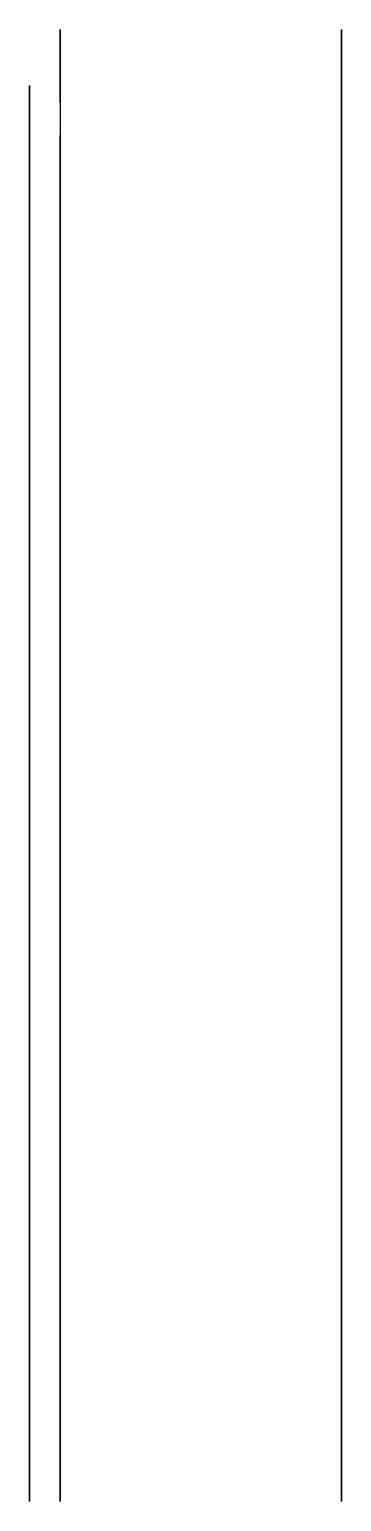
# Model space of a CAD drawing. Header units: centimetres. Extents: x -11.5 to -8.8, y -9 to 3.4.
import ezdxf

# ---------------------------------------------------------------- set-up
doc = ezdxf.new("R2010")
doc.units = ezdxf.units.CM
doc.header["$MEASUREMENT"] = 0
for name, color, linetype in [('Lichtschranke v14_Sketch1', 7, 'Continuous'), ('Lichtschranke v14_Sketch2', 7, 'Continuous'), ('Lichtschranke v14_Sketch3', 7, 'Continuous'), ('Lichtschranke v14_Sketch4', 7, 'Continuous'), ('Lichtschranke v14_Sketch5', 7, 'Continuous')]:
    doc.layers.add(name, color=color, linetype=linetype)

msp = doc.modelspace()

# ---------------------------------------------------------------- linework, layer by layer
at = {"layer": 'Lichtschranke v14_Sketch1'}
for p, q in [((-8.8, 3.449, 0.527), (-8.8, 2.107, 1.869)), ((-8.8, 2.417, -0.504), (-8.8, 3.449, 0.527)), ((-8.8, -0.963, -7.963), (-8.8, 2.417, -7.963)), ((-8.8, 2.417, -7.963), (-8.8, 2.417, -0.504)), ((-8.8, 2.107, 1.869), (-8.8, 1.076, 0.837)), ((-8.8, 1.076, 0.837), (-8.8, -9.043, 0.837)), ((-8.8, -7.643, -0.563), (-8.8, 1.017, -0.563)), ((-8.8, 1.017, -0.563), (-8.8, 1.017, -6.563)), ((-8.8, 1.017, -6.563), (-8.8, -0.963, -6.563)), ((-8.8, -0.963, -6.563), (-8.8, -0.963, -7.963)), ((-8.8, -9.043, -7.963), (-8.8, -5.963, -7.963)), ((-8.8, -5.963, -7.963), (-8.8, -5.963, -6.563)), ((-8.8, -5.963, -6.563), (-8.8, -7.643, -6.563)), ((-8.8, -5.963, -7.963), (-8.8, -6.663, -7.963)), ((-8.8, -5.963, -6.563), (-8.8, -6.663, -6.563)), ((-8.8, -6.663, -7.963), (-8.8, -6.663, -7.663)), ((-8.8, -6.663, -6.563), (-8.8, -6.663, -6.863)), ((-8.8, -7.643, -6.563), (-8.8, -7.643, -0.563)), ((-8.8, -9.043, 0.837), (-8.8, -9.043, -7.963))]:
    msp.add_line(p, q, dxfattribs=at)
at = {"layer": 'Lichtschranke v14_Sketch1', "extrusion": (1, 0, 0)}
for centre in [(2.689, 0.226, -8.8), (2.117, -2.075, -8.8), (2.117, -5.763, -8.8), (1.806, 1.109, -8.8), (1.795, -7.341, -8.8), (1.317, -2.075, -8.8), (1.317, -5.763, -8.8), (-0.263, -7.663, -8.8), (-0.263, -6.863, -8.8), (-0.495, 0.537, -8.8), (-0.495, -0.263, -8.8), (-6.663, -6.863, -8.8), (-6.663, -7.663, -8.8), (-6.843, 0.537, -8.8), (-6.843, -0.263, -8.8), (-7.943, -5.763, -8.8), (-7.943, -1.363, -8.8), (-8.421, -7.341, -8.8), (-8.421, 0.215, -8.8), (-8.743, -1.363, -8.8), (-8.743, -5.763, -8.8)]:
    msp.add_circle(centre, 0.1, dxfattribs=at)
at = {"layer": 'Lichtschranke v14_Sketch1'}
msp.add_point((-8.8, 0), dxfattribs=at)
at = {"layer": 'Lichtschranke v14_Sketch2'}
for p, q in [((-11.19, 2.107, 1.869), (-11.19, 2.53, 1.445)), ((-11.19, 2.53, 1.445), (-11.19, 2.46, 1.375)), ((-11.19, 2.46, 1.375), (-11.19, 2.301, 1.534)), ((-11.19, 2.301, 1.534), (-11.19, 2.124, 1.357)), ((-11.19, 2.124, 1.357), (-11.19, 2.089, 1.392)), ((-11.19, 1.076, 0.837), (-11.19, 2.107, 1.869)), ((-11.19, 2.089, 1.392), (-11.19, 1.948, 1.25)), ((-11.19, 1.665, 0.968), (-11.19, 1.234, 0.537)), ((-11.19, 1.234, 0.537), (-11.19, -0.295, 0.537)), ((-11.19, -9.043, 0.837), (-11.19, 1.076, 0.837)), ((-11.19, -0.695, 0.537), (-11.19, -6.643, 0.537)), ((-11.19, -6.263, -7.463), (-11.19, -5.963, -7.463)), ((-11.19, -5.963, -7.463), (-11.19, -5.963, -7.963)), ((-11.19, -5.963, -7.963), (-11.19, -9.043, -7.963)), ((-11.19, -6.663, -7.563), (-11.19, -6.263, -7.563)), ((-11.19, -6.263, -7.563), (-11.19, -6.263, -7.463)), ((-11.19, -6.863, -7.563), (-11.19, -6.663, -7.563)), ((-11.19, -6.863, -7.513), (-11.19, -6.863, -7.563)), ((-11.19, -6.943, -7.513), (-11.19, -6.863, -7.513)), ((-11.19, -6.943, -7.663), (-11.19, -6.943, -7.513)), ((-11.19, -7.643, -7.663), (-11.19, -6.943, -7.663)), ((-11.19, -7.043, 0.537), (-11.19, -7.643, 0.537)), ((-11.19, -7.643, 0.337), (-11.19, -7.643, 0.837)), ((-11.19, -7.643, 0.837), (-11.19, -9.043, 0.837)), ((-11.19, -8.543, -0.563), (-11.19, -9.043, -0.563)), ((-11.19, -9.043, 0.837), (-11.19, -8.583, 0.378)), ((-11.19, -8.743, -1.563), (-11.19, -8.743, -5.563)), ((-11.19, -8.743, -5.963), (-11.19, -8.743, -6.563)), ((-11.19, -8.743, -0.563), (-11.19, -8.743, -1.163)), ((-11.19, -9.043, -7.963), (-11.19, -9.043, 0.837)), ((-11.19, -9.043, -0.563), (-11.19, -9.043, 0.837))]:
    msp.add_line(p, q, dxfattribs=at)
at = {"layer": 'Lichtschranke v14_Sketch2', "extrusion": (-1, 0, 0)}
for centre, radius in [((6.663, -7.663, 11.19), 0.1), ((8.583, 0.378, 11.19), 0.15)]:
    msp.add_circle(centre, radius, dxfattribs=at)
for centre, radius, start, end in [((-1.806, 1.109, 11.19), 0.2, 315, 135), ((0.495, 0.537, 11.19), 0.2, 0, 180), ((6.843, 0.537, 11.19), 0.2, 0, 180), ((7.643, -0.563, 11.19), 1.1, 0, 90), ((7.643, -6.563, 11.19), 1.1, 270, 0), ((7.643, -0.563, 11.19), 0.9, 360, 90), ((8.743, -1.363, 11.19), 0.2, 270, 90), ((8.743, -5.763, 11.19), 0.2, 270, 90)]:
    msp.add_arc(centre, radius, start, end, dxfattribs=at)
at = {"layer": 'Lichtschranke v14_Sketch2'}
msp.add_point((-11.19, 0), dxfattribs=at)
at = {"layer": 'Lichtschranke v14_Sketch3'}
for p, q in [((-11.19, -6.263, -7.463), (-11.19, -5.963, -7.463)), ((-11.19, -5.963, -7.463), (-11.19, -5.963, -7.963)), ((-11.19, -5.963, -7.963), (-11.19, -9.043, -7.963)), ((-11.19, -6.663, -7.563), (-11.19, -6.263, -7.563)), ((-11.19, -6.263, -7.563), (-11.19, -6.263, -7.463)), ((-11.19, -6.863, -7.563), (-11.19, -6.663, -7.563)), ((-11.19, -6.863, -7.513), (-11.19, -6.863, -7.563)), ((-11.19, -6.943, -7.513), (-11.19, -6.863, -7.513)), ((-11.19, -6.943, -7.663), (-11.19, -6.943, -7.513)), ((-11.19, -7.643, -7.663), (-11.19, -6.943, -7.663)), ((-11.19, -9.043, -7.963), (-11.19, -7.643, -7.963)), ((-11.19, -7.643, -7.463), (-11.19, -7.643, -7.963)), ((-11.19, -8.543, -6.563), (-11.19, -9.043, -6.563)), ((-11.19, -9.043, -7.963), (-11.19, -8.583, -7.503)), ((-11.19, -9.043, -0.563), (-11.19, -8.743, -0.563)), ((-11.19, -8.743, -1.563), (-11.19, -8.743, -5.563)), ((-11.19, -8.743, -5.963), (-11.19, -8.743, -6.563)), ((-11.19, -8.743, -0.563), (-11.19, -8.743, -1.163)), ((-11.19, -9.043, -7.963), (-11.19, -9.043, -0.563)), ((-11.19, -9.043, -6.563), (-11.19, -9.043, -7.963))]:
    msp.add_line(p, q, dxfattribs=at)
at = {"layer": 'Lichtschranke v14_Sketch3', "extrusion": (-1, 0, 0)}
for centre, radius in [((6.663, -7.663, 11.19), 0.1), ((8.583, -7.503, 11.19), 0.15)]:
    msp.add_circle(centre, radius, dxfattribs=at)
for centre, radius, end in [((7.643, -6.563, 11.19), 1.1, 0), ((7.643, -6.563, 11.19), 0.9, 0), ((8.743, -5.763, 11.19), 0.2, 90), ((8.743, -1.363, 11.19), 0.2, 90)]:
    msp.add_arc(centre, radius, 270, end, dxfattribs=at)
at = {"layer": 'Lichtschranke v14_Sketch3'}
msp.add_point((-11.19, 0), dxfattribs=at)
at = {"layer": 'Lichtschranke v14_Sketch4'}
for p, q in [((-11.19, 3.025, 0.95), (-11.19, 3.449, 0.527)), ((-11.19, 3.449, 0.527), (-11.19, 2.417, -0.504)), ((-11.19, 2.937, 0.544), (-11.19, 3.114, 0.721)), ((-11.19, 3.114, 0.721), (-11.19, 2.955, 0.88)), ((-11.19, 2.955, 0.88), (-11.19, 3.025, 0.95)), ((-11.19, 2.83, 0.368), (-11.19, 2.972, 0.509)), ((-11.19, 2.972, 0.509), (-11.19, 2.937, 0.544)), ((-11.19, 2.117, -0.346), (-11.19, 2.548, 0.085)), ((-11.19, 2.417, -7.963), (-11.19, 1.958, -7.503)), ((-11.19, 2.417, -7.963), (-11.19, -0.963, -7.963)), ((-11.19, 2.417, -7.963), (-11.19, 1.017, -7.963)), ((-11.19, 2.417, -0.504), (-11.19, 2.417, -7.963)), ((-11.19, 2.417, -6.563), (-11.19, 2.417, -7.963)), ((-11.19, 1.917, -6.563), (-11.19, 2.417, -6.563)), ((-11.19, 2.117, -5.563), (-11.19, 2.117, -2.275)), ((-11.19, 2.117, -1.875), (-11.19, 2.117, -0.346)), ((-11.19, 2.117, -6.563), (-11.19, 2.117, -5.963)), ((-11.19, 1.017, -7.463), (-11.19, 1.017, -7.963)), ((-11.19, 0.817, -7.863), (-11.19, 1.017, -7.863)), ((-11.19, 0.967, -7.663), (-11.19, 1.017, -7.663)), ((-11.19, 0.817, -7.813), (-11.19, 0.817, -7.863)), ((-11.19, -0.963, -7.863), (-11.19, 0.817, -7.863)), ((-11.19, -0.963, -7.963), (-11.19, -0.963, -7.863))]:
    msp.add_line(p, q, dxfattribs=at)
at = {"layer": 'Lichtschranke v14_Sketch4', "extrusion": (-1, 0, 0)}
msp.add_circle((-1.958, -7.503, 11.19), 0.15, dxfattribs=at)
for centre, radius, start, end in [((-2.689, 0.226, 11.19), 0.2, 135, 315), ((-2.117, -5.763, 11.19), 0.2, 90, 270), ((-2.117, -2.075, 11.19), 0.2, 90, 270), ((-1.017, -6.563, 11.19), 1.1, 180, 270), ((-1.017, -6.563, 11.19), 0.9, 180, 270), ((-0.817, -7.663, 11.19), 0.2, 180, 270), ((-0.817, -7.663, 11.19), 0.15, 180, 270)]:
    msp.add_arc(centre, radius, start, end, dxfattribs=at)
at = {"layer": 'Lichtschranke v14_Sketch4'}
msp.add_point((-11.19, 0), dxfattribs=at)
at = {"layer": 'Lichtschranke v14_Sketch5'}
for p, q in [((-11.45, 2.972, 0.509), (-11.45, 2.855, 0.625)), ((-11.45, 2.83, 0.368), (-11.45, 2.972, 0.509)), ((-11.45, 2.855, 0.625), (-11.45, 2.775, 0.705)), ((-11.45, 2.775, 0.705), (-11.45, 2.21, 0.14)), ((-11.45, 2.117, -0.346), (-11.45, 2.548, 0.085)), ((-11.45, 1.017, -7.963), (-11.45, 2.417, -7.963)), ((-11.45, 2.417, -7.963), (-11.45, 2.417, -6.563)), ((-11.45, 2.417, -6.563), (-11.45, 2.117, -6.563)), ((-11.45, 2.217, -6.563), (-11.45, 2.417, -6.563)), ((-11.45, 2.417, -6.563), (-11.45, 2.417, -7.963)), ((-11.45, 2.417, -7.963), (-11.45, 1.017, -7.963)), ((-11.45, 2.417, -7.763), (-11.45, 2.417, -7.963)), ((-11.45, 2.417, -7.963), (-11.45, 2.217, -7.963)), ((-11.45, 2.285, 1.195), (-11.45, 2.205, 1.275)), ((-11.45, 1.72, 0.63), (-11.45, 2.285, 1.195)), ((-11.45, 2.217, -7.763), (-11.45, 2.217, -6.563)), ((-11.45, 1.017, -7.763), (-11.45, 2.217, -7.763)), ((-11.45, 2.21, 0.14), (-11.45, 2.123, 0.227)), ((-11.45, 2.205, 1.275), (-11.45, 2.089, 1.392)), ((-11.45, 2.123, 0.227), (-11.45, 1.981, 0.085)), ((-11.45, 2.117, -6.563), (-11.45, 2.117, -5.963)), ((-11.45, 2.117, -1.875), (-11.45, 2.117, -0.346)), ((-11.45, 2.117, -5.563), (-11.45, 2.117, -2.275)), ((-11.45, 2.089, 1.392), (-11.45, 1.948, 1.25)), ((-11.45, 1.981, 0.085), (-11.45, 1.665, 0.401)), ((-11.45, 1.665, 0.401), (-11.45, 1.807, 0.543)), ((-11.45, 1.807, 0.543), (-11.45, 1.72, 0.63)), ((-11.45, 1.665, 0.968), (-11.45, 1.234, 0.537)), ((-11.45, 1.317, -0.263), (-11.45, 1.317, -1.875)), ((-11.45, 1.317, -5.963), (-11.45, 1.317, -6.563)), ((-11.45, -0.295, -0.263), (-11.45, 1.317, -0.263)), ((-11.45, 1.317, -2.275), (-11.45, 1.317, -5.563)), ((-11.45, 1.234, 0.537), (-11.45, -0.295, 0.537)), ((-11.45, 1.017, -7.463), (-11.45, 1.017, -7.963)), ((-11.45, 0.437, -7.788), (-11.45, 1.017, -7.463)), ((-11.45, 1.017, -6.863), (-11.45, 1.017, -7.063)), ((-11.45, 1.017, -7.063), (-11.45, 0.437, -6.738)), ((-11.45, 1.017, -7.963), (-11.45, 1.017, -7.763)), ((-11.45, 0.867, -7.338), (-11.45, 0.237, -7.338)), ((-11.45, 0.867, -7.188), (-11.45, 0.867, -7.338)), ((-11.45, 0.237, -7.188), (-11.45, 0.867, -7.188)), ((-11.45, 0.237, -7.788), (-11.45, 0.437, -7.788)), ((-11.45, 0.437, -6.738), (-11.45, 0.237, -6.738)), ((-11.45, 0.237, -6.738), (-11.45, 0.237, -7.188)), ((-11.45, 0.237, -7.338), (-11.45, 0.237, -7.788)), ((-11.45, -6.643, -0.263), (-11.45, -0.695, -0.263)), ((-11.45, -0.695, 0.537), (-11.45, -6.643, 0.537)), ((-11.45, -7.643, -0.263), (-11.45, -7.043, -0.263)), ((-11.45, -7.043, 0.537), (-11.45, -7.643, 0.537)), ((-11.45, -7.643, -6.916), (-11.45, -7.643, -6.863)), ((-11.45, -7.643, -7.963), (-11.45, -7.643, -7.609)), ((-11.45, -9.043, -7.963), (-11.45, -7.643, -7.963)), ((-11.45, -7.643, -7.609), (-11.45, -7.643, -6.916)), ((-11.45, -7.643, -7.763), (-11.45, -8.843, -7.763)), ((-11.45, -7.643, 0.637), (-11.45, -8.843, 0.637)), ((-11.45, -9.043, 0.837), (-11.45, -7.643, 0.837)), ((-11.45, -7.643, 0.837), (-11.45, -7.643, 0.637)), ((-11.45, -7.643, 0.537), (-11.45, -7.643, 0.837)), ((-11.45, -7.643, 0.837), (-11.45, -9.043, 0.837)), ((-11.45, -7.643, -7.963), (-11.45, -7.643, -7.763)), ((-11.45, -9.043, -7.963), (-11.45, -7.643, -7.963)), ((-11.45, -7.943, -1.163), (-11.45, -7.943, -0.563)), ((-11.45, -7.943, -6.563), (-11.45, -7.943, -5.963)), ((-11.45, -7.943, -5.563), (-11.45, -7.943, -1.563)), ((-11.45, -8.743, -5.963), (-11.45, -8.743, -6.563)), ((-11.45, -8.743, -0.563), (-11.45, -8.743, -1.163)), ((-11.45, -8.743, -6.563), (-11.45, -9.043, -6.563)), ((-11.45, -8.743, -1.563), (-11.45, -8.743, -5.563)), ((-11.45, -9.043, -0.563), (-11.45, -8.743, -0.563)), ((-11.45, -8.843, -7.763), (-11.45, -8.843, -6.563)), ((-11.45, -8.843, -6.563), (-11.45, -9.043, -6.563)), ((-11.45, -9.043, 0.837), (-11.45, -8.843, 0.837)), ((-11.45, -9.043, -7.963), (-11.45, -8.843, -7.963)), ((-11.45, -8.843, 0.637), (-11.45, -8.843, -0.563)), ((-11.45, -8.843, -0.563), (-11.45, -9.043, -0.563)), ((-11.45, -9.043, -6.563), (-11.45, -9.043, -7.963)), ((-11.45, -9.043, 0.637), (-11.45, -9.043, 0.837)), ((-11.45, -9.043, 0.837), (-11.45, -9.043, -0.563)), ((-11.45, -9.043, -7.763), (-11.45, -9.043, -7.963)), ((-11.45, -9.043, -6.563), (-11.45, -9.043, -7.963)), ((-11.45, -9.043, -0.563), (-11.45, -9.043, 0.837))]:
    msp.add_line(p, q, dxfattribs=at)
at = {"layer": 'Lichtschranke v14_Sketch5', "extrusion": (1, 0, -1.22465e-16)}
for centre, radius in [((2.689, 0.226, -11.45), 0.1), ((2.117, -5.763, -11.45), 0.1), ((1.958, -7.503, -11.45), 0.15), ((1.317, -5.763, -11.45), 0.1), ((-6.843, -0.263, -11.45), 0.1), ((-6.843, 0.537, -11.45), 0.1), ((-7.943, -5.763, -11.45), 0.1), ((-7.943, -1.363, -11.45), 0.1), ((-8.583, 0.378, -11.45), 0.15), ((-8.583, -7.503, -11.45), 0.15), ((-8.743, -1.363, -11.45), 0.1)]:
    msp.add_circle(centre, radius, dxfattribs=at)
at = {"layer": 'Lichtschranke v14_Sketch5', "extrusion": (1, -1.09476e-47, -1.22465e-16)}
for centre in [(2.117, -2.075, -11.45), (1.806, 1.109, -11.45), (1.317, -2.075, -11.45), (-0.495, 0.537, -11.45)]:
    msp.add_circle(centre, 0.1, dxfattribs=at)
at = {"layer": 'Lichtschranke v14_Sketch5', "extrusion": (1, -5.47382e-48, -1.22465e-16)}
for centre in [(-0.495, -0.263, -11.45), (-8.743, -5.763, -11.45)]:
    msp.add_circle(centre, 0.1, dxfattribs=at)
at = {"layer": 'Lichtschranke v14_Sketch5', "extrusion": (1, -1.2326e-32, -1.22465e-16)}
for centre, start, end in [((2.689, 0.226, -11.45), 225, 45), ((1.806, 1.109, -11.45), 45, 225)]:
    msp.add_arc(centre, 0.2, start, end, dxfattribs=at)
at = {"layer": 'Lichtschranke v14_Sketch5', "extrusion": (1, 0, -1.22465e-16)}
for centre, radius, start, end in [((2.117, -2.075, -11.45), 0.2, 270, 90), ((2.117, -5.763, -11.45), 0.2, 270, 90), ((1.317, -5.763, -11.45), 0.2, 90, 270), ((1.017, -6.563, -11.45), 0.3, 270, 360), ((-0.495, -0.263, -11.45), 0.2, 180, 0), ((-6.843, -0.263, -11.45), 0.2, 180, 360), ((-6.843, 0.537, -11.45), 0.2, 360, 180), ((-7.643, -0.563, -11.45), 0.3, 90, 180), ((-7.943, -1.363, -11.45), 0.2, 270, 90), ((-7.943, -5.763, -11.45), 0.2, 270, 90), ((-8.743, -1.363, -11.45), 0.2, 90, 270), ((-8.743, -5.763, -11.45), 0.2, 90, 270)]:
    msp.add_arc(centre, radius, start, end, dxfattribs=at)
at = {"layer": 'Lichtschranke v14_Sketch5', "extrusion": (1, -5.47382e-48, -1.22465e-16)}
msp.add_arc((1.317, -2.075, -11.45), 0.2, 90, 270, dxfattribs=at)
at = {"layer": 'Lichtschranke v14_Sketch5', "extrusion": (1, 4.55787e-63, -1.22465e-16)}
msp.add_arc((-0.495, 0.537, -11.45), 0.2, 0, 180, dxfattribs=at)
at = {"layer": 'Lichtschranke v14_Sketch5', "extrusion": (1, -1.09476e-47, -1.22465e-16)}
msp.add_arc((-7.643, -6.563, -11.45), 0.3, 180, 270, dxfattribs=at)
at = {"layer": 'Lichtschranke v14_Sketch5', "extrusion": (1, 5.16575e-41, -1.22465e-16)}
msp.add_arc((-7.643, -6.563, -11.45), 1.1, 180, 180.0002, dxfattribs=at)
at = {"layer": 'Lichtschranke v14_Sketch5'}
msp.add_point((-11.45, 0), dxfattribs=at)

doc.saveas('drawing.dxf')
